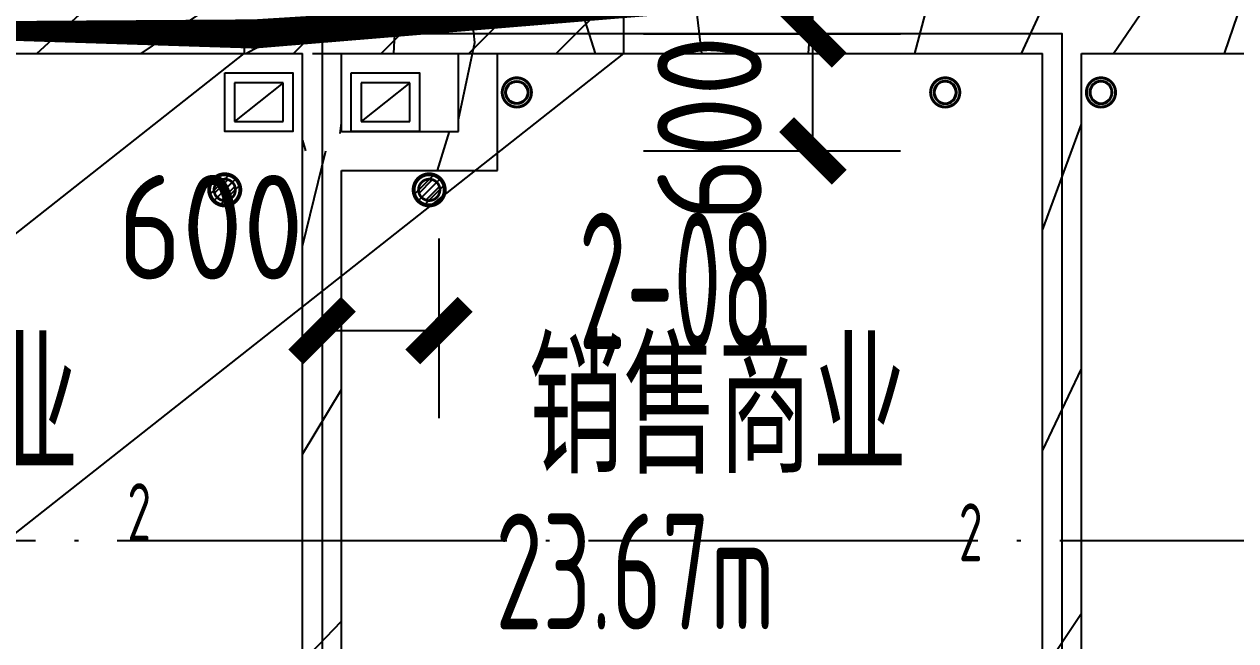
# Model space of a CAD drawing. Header units: inches. Extents: x 0 to 1813292486, y 0 to 3473589894.
# Drawn here: x 600464106 to 600470328, y 3473220004 to 3473223168 of the extents above; entities that cross this region are included whole.
import ezdxf
from ezdxf.enums import TextEntityAlignment as Align

# ---------------------------------------------------------------- set-up
doc = ezdxf.new("R2010")
doc.units = ezdxf.units.IN
doc.header["$LTSCALE"] = 1000
doc.header["$MEASUREMENT"] = 0
for name, pattern in [('AX-MALL-GIRD-200$0$DOTE', [2.4200000000000004, 2, -0.2, 0.02, -0.2]), ('AX-MALL-WALL-P02-QT$0$DASH', [0.35, 0.25, -0.1]), ('AX-MALL-WALL-P02-QT$0$DOTE', [2.4200000000000004, 2, -0.2, 0.02, -0.2]), ('PX-MALL-P02-LG$0$CONTINOUS', [0])]:
    doc.linetypes.add(name, pattern=pattern)
for name, color, linetype in [('A-Anno-Note', 241, 'Continuous'), ('AX-MALL-DIM-P02$0$A-Anno-Dims', 3, 'Continuous'), ('AX-MALL-DIM-P02$0$A-Detl-Thin', 131, 'Continuous'), ('AX-MALL-GIRD-200$0$A-Grid', 222, 'AX-MALL-GIRD-200$0$DOTE'), ('AX-MALL-P02-200$0$A-Anno-Note', 241, 'Continuous'), ('AX-MALL-WALL-P02$0$A-Anno-Note', 241, 'Continuous'), ('AX-MALL-WALL-P02-QT$0$_T_S__T_ELEV_A-STRS', 7, 'Continuous'), ('AX-MALL-WALL-P02-QT$0$A-Anno-Dims', 3, 'Continuous'), ('AX-MALL-WALL-P02-QT$0$A-Detl-Patt', 8, 'Continuous'), ('AX-MALL-WALL-P02-QT$0$A-Detl-Thin', 131, 'Continuous'), ('AX-MALL-WALL-P02-QT$0$A-Wall', 2, 'Continuous'), ('AX-MALL-WALL-P02-QT$0$A-Wall-Patt', 13, 'Continuous'), ('AX-MALL-WALL-P02-QT$0$A-Wind', 4, 'Continuous'), ('AX-MALL-WORD-P02$0$A-Anno-Note', 241, 'Continuous'), ('AX-MALL-WORD-P02$0$A-Spac-Iden', 231, 'Continuous'), ('AX-MALL-ZTKD-P02$0$A-Anno-Note', 241, 'Continuous'), ('MX-MALL-P02-LG$0$M-VT-DUCT-FLG', 40, 'Continuous'), ('MX-MALL-P02-LG$0$M-VT-DUCT-KED', 170, 'Continuous'), ('MX-MALL-P02-LG$0$M-VT-DUCT-SAD', 90, 'Continuous'), ('PX-MALL-P02-LG$0$P-Drain-Fldr', 4, 'Continuous'), ('PX-MALL-P02-LG$0$P-Drain-Fldr-ARCH', 161, 'Continuous'), ('PX-MALL-P02-LG$0$P-Drain-Fldr-W100', 4, 'Continuous'), ('PX-MALL-P02-LG$0$P-Drain-Fldr-W50', 4, 'Continuous'), ('PX-MALL-P02-LG$0$P-Pipe-Risr', 7, 'Continuous'), ('PX-MALL-P02-LG$0$P-Pipe-Risr-Arch', 6, 'Continuous'), ('PX-MALL-P02-LG$0$P-Pipe-Risr-W100', 6, 'Continuous'), ('PX-MALL-P02-LG$0$P-Pipe-Risr-W50', 6, 'Continuous'), ('PX-MALL-P02-LG$0$P-Sewr-Pipe', 123, 'PX-MALL-P02-LG$0$CONTINOUS')]:
    doc.layers.add(name, color=color, linetype=linetype)
doc.layers.add('MX-MALL-P02-LG$0$M-AUX-TO-ARCH', color=1, linetype='Continuous', plot=False)
doc.styles.add('AX-MALL-DIM-P02$0$_TCH_DIM_T3', font='gbenor.shx')
doc.styles.add('AX-MALL-WORD-P02$0$_TCH_SPACE', font='gbenor.shx', dxfattribs={"bigfont": 'gbcbig.shx'})
doc.styles.add('AX-MALL-WORD-P02$0$STANDARD', font='gbenor.shx', dxfattribs={"bigfont": 'gbcbig.shx'})
doc.styles.add('PX-MALL-P02-LG$0$jzfz', font='gbenor.shx', dxfattribs={"bigfont": 'gbcbig.shx'})
doc.dimstyles.new('AX-MALL-DIM-P02$0$_TCH_ARCH&&180', dxfattribs={"dimtxt": 535.5, "dimasz": 270, "dimexe": 450, "dimexo": 450, "dimgap": 137.25, "dimtad": 1, "dimdec": 0, "dimzin": 0, "dimdsep": 46, "dimtxsty": 'AX-MALL-DIM-P02$0$_TCH_DIM_T3', "dimblk": 'AX-MALL-DIM-P02$0$_ArchTick', "dimcen": 0.09, "dimclrt": 7, "dimazin": 2, "dimtfac": 1, "dimtdec": 0, "dimtix": 1, "dimtmove": 2, "dimatfit": 3, "dimfxl": 500, "dimtolj": 1, "dimtzin": 0, "dimarcsym": 0})
pattern_1 = [(45, (0, 359.0227), (-353.55353201463, 353.55353201463), [])]

# ---------------------------------------------------------------- blocks, each defined once
blk = doc.blocks.new('AX-MALL-WORD-P02')
at = {"layer": 'AX-MALL-WORD-P02$0$A-Spac-Iden'}
blk.add_lwpolyline([(600277928.3231541, 3473116729.902753, 0.001813914426218844), (600281156.0544207, 3473114508.913897), (600283496.7202624, 3473120792.08564), (600279935.785306, 3473122118.638401)], format="xyb", close=True, dxfattribs=at)
at = {"layer": 'AX-MALL-WORD-P02$0$A-Anno-Note', "style": 'AX-MALL-WORD-P02$0$STANDARD'}
for p in [(600276154.1009645, 3473121120.19878), (600280141.5659127, 3473119634.751082)]:
    blk.add_text('销售商业', height=675.177304964539, rotation=339.5681613092015, dxfattribs=at).set_placement(p)
at = {"layer": 'AX-MALL-WORD-P02$0$A-Anno-Note', "style": 'AX-MALL-WORD-P02$0$STANDARD', "width": 0.6}
blk.add_text('2-08', height=700, rotation=339.5681613092015, dxfattribs=at).set_placement((600280605.6957402, 3473120142.914096))
at = {"layer": 'AX-MALL-WORD-P02$0$A-Spac-Iden', "style": 'AX-MALL-WORD-P02$0$_TCH_SPACE', "width": 0.7}
for s, height, p in [('2', 297.5, (600278090.2317669, 3473120028.348022)), ('23.67m', 595, (600279703.15587, 3473118943.561079)), ('2', 297.5, (600282055.6081504, 3473118440.700991))]:
    blk.add_text(s, height=height, rotation=339.5681613091017, dxfattribs=at).set_placement(p)
blk = doc.blocks.new('AX-MALL-GIRD-200')
at = {"layer": 'AX-MALL-GIRD-200$0$A-Grid'}
for p, q in [((600308063.3157052, 3473197622.839416), (600269333.7767559, 3473093659.112334)), ((600221348.6739725, 3473141169.504273), (600579244.6780716, 3473007842.740992))]:
    blk.add_line(p, q, dxfattribs=at)
blk = doc.blocks.new('AX-MALL-WALL-P02-QT$0$tj')
at = {"layer": 'AX-MALL-WALL-P02-QT$0$A-Detl-Patt'}
h = blk.add_hatch(dxfattribs=at)
h.set_pattern_fill('STEEL', color=256, scale=100.0000000000001, angle=50.43183869082386)
h.set_pattern_definition([(75.00000000004839, (-14278.19445574284, 156289.8254051208), (-153.3407249234246, 41.08752340989569), []), (75.00000000004839, (-14317.88195610046, 156358.5661673546), (-153.3407249234246, 41.08752340989569), [])])
edge = h.paths.add_edge_path()
edge.add_line((88101.273016572, 47666.64152574539), (87883.93542659283, 47459.84604215622))
edge.add_line((87883.93542659283, 47459.84604215622), (91571.54751467705, 43584.64122533798))
edge.add_arc((262949.389629302, 558937.705083496), 543101.4133620498, 251.6057364187558, 260.0288666978238)
edge.add_arc((172180.8466627672, -2862.146247219684), 27099.9982179492, 64.7128659603706, 96.9316049602786, ccw=False)
edge.add_arc((262948.9730309481, 558936.3205539446), 543099.9677998082, 261.6155114784545, 271.7251478115656)
edge.add_line((279298.9759148359, 16082.51663446426), (279298.9759315252, 16382.65274763107))
edge.add_arc((262948.9742454757, 558936.3204835369), 542799.9676941936, 261.62020364125146, 271.7261014454634, ccw=False)
edge.add_arc((172180.8456921196, -2862.14609140989), 27400.00151046549, 64.80631838577902, 96.83815911678944)
edge.add_arc((262949.394896181, 558937.7037490648), 542801.4137571028, 251.6136389015772, 260.02417327084333, ccw=False)
edge.add_line((91737.26096642017, 43845.69257831573), (88101.273016572, 47666.64152574539))
blk.add_lwpolyline([(88103.03003954887, 47737.33037519455), (87813.24658572674, 47461.60306501389), (91543.92713344097, 43541.13421487808, 0.03677856867194786), (168908.9495433569, 23989.2463850975, -0.1416543586965341), (183742.0972260237, 21592.70785188675, 0.04416604653312874), (279348.9759123325, 16034.00206041336), (279348.9759345055, 16434.18465709686, -0.04414427716130016), (183859.0483468771, 21979.79425859451, 0.1405450684183163), (168919.8474783897, 24393.46752309799, -0.03670519880877311), (91764.87840116024, 43889.20268630981), (88103.03007543087, 47737.33033752441)], format="xyb", dxfattribs=at)
blk.add_lwpolyline([(88101.273016572, 47666.64152574539), (87883.93542659283, 47459.84604215622), (91571.54751467705, 43584.64122533798, 0.0367693963449814), (168910.2986617088, 24039.77597379684, -0.1415142461245126), (183756.7420067787, 21641.08926153183, 0.04414024362697595), (279298.9759148359, 16082.51663446426), (279298.9759315252, 16382.65274763107, -0.04412389944666065), (183844.4648458958, 21931.40288829803, 0.1406825130026793), (168918.4574091434, 24342.94360637665, -0.03671436212623864), (91737.26096642017, 43845.69257831573)], format="xyb", close=True, dxfattribs=at)
blk = doc.blocks.new('MX-MALL-P02-LG$0$YHJJ-P02')
at = {"layer": 'MX-MALL-P02-LG$0$M-AUX-TO-ARCH'}
for points in [[(-128509.1231859922, -53200.0000128746), (-128159.1231856346, -53200.00001478195), (-128159.1231870651, -53500.00001478195), (-128509.1231861115, -53500.00001430511)], [(-127859.1231877804, -53200.00271654129), (-127509.1231877804, -53200.00271844864), (-127509.1231893301, -53500.00271511078), (-127859.123187542, -53500.0027179718)]]:
    blk.add_lwpolyline(points, close=True, dxfattribs=at)
at = {"layer": 'MX-MALL-P02-LG$0$M-VT-DUCT-FLG'}
for p, q in [((-128209.1231863499, -53250.0000166893), (-128459.1231863499, -53450.0000166893)), ((-127559.123188138, -53250.00271558762), (-127809.123188138, -53450.00271558762))]:
    blk.add_line(p, q, dxfattribs=at)
at = {"layer": 'MX-MALL-P02-LG$0$M-VT-DUCT-KED'}
for p, q in [((-128209.1231863499, -53250.0000166893), (-128459.1231863499, -53250.0000166893)), ((-128459.1231863499, -53250.0000166893), (-128459.1231863499, -53450.0000166893)), ((-128209.1231863499, -53450.0000166893), (-128209.1231863499, -53250.0000166893)), ((-127559.123188138, -53250.00271558762), (-127809.123188138, -53250.00271558762)), ((-127809.123188138, -53250.00271558762), (-127809.123188138, -53450.00271558762)), ((-127559.123188138, -53450.00271558762), (-127559.123188138, -53250.00271558762)), ((-128459.1231863499, -53450.0000166893), (-128209.1231863499, -53450.0000166893)), ((-127809.123188138, -53450.00271558762), (-127559.123188138, -53450.00271558762))]:
    blk.add_line(p, q, dxfattribs=at)
blk = doc.blocks.new('MX-MALL-P02-LG')
at = {"layer": 'MX-MALL-P02-LG$0$M-VT-DUCT-SAD', "rotation": 339.5681613187875}
blk.add_blockref('MX-MALL-P02-LG$0$YHJJ-P02', (600418393.5374048, 3473127097.242905), dxfattribs=at)
blk = doc.blocks.new('AX-MALL-WALL-P02-QT')
at = {"layer": 'AX-MALL-WALL-P02-QT$0$A-Detl-Patt', "linetype": 'AX-MALL-WALL-P02-QT$0$DASH'}
h = blk.add_hatch(dxfattribs=at)
h.set_pattern_fill('ANSI31', color=5, scale=199.9999999999999, angle=-3.81666561775622e-14)
h.set_pattern_definition([(24.56816130921802, (600185298.4270635, 3473279938.045598), (-132.0087131905358, 288.7558651210028), [])])
h.paths.add_polyline_path([(600279526.0407463, 3473122164.566726), (600281353.3626505, 3473121483.835698), (600282994.0989591, 3473125888.149986), (600281166.7770549, 3473126568.881015)])
at = {"layer": 'AX-MALL-WALL-P02-QT$0$A-Wall-Patt'}
h = blk.add_hatch(dxfattribs=at)
h.set_pattern_fill('普通砖', color=256, scale=200, style=0)
h.set_pattern_definition(pattern_1)
h.paths.add_polyline_path([(600277792.1189975, 3473122952.788186), (600277745.5732869, 3473122827.843099), (600279807.1672071, 3473122059.83887), (600279924.1488773, 3473122087.40213), (600279970.6945882, 3473122212.347216), (600277909.1006672, 3473122980.351446)])
h = blk.add_hatch(dxfattribs=at)
h.set_pattern_fill('普通砖', color=256, scale=200, style=0)
h.set_pattern_definition(pattern_1)
h.paths.add_polyline_path([(600279924.1488773, 3473122087.40213), (600279994.5848366, 3473121990.020304), (600280556.8377247, 3473121780.564605), (600280673.8193947, 3473121808.127865), (600280720.3651056, 3473121933.072951), (600279970.6945882, 3473122212.347216)])
h = blk.add_hatch(dxfattribs=at)
h.set_pattern_fill('普通砖', color=256, scale=200, style=0)
h.set_pattern_definition(pattern_1)
h.paths.add_polyline_path([(600279757.5658776, 3473121544.749086), (600279854.9477038, 3473121615.185045), (600279994.5848366, 3473121990.020304), (600279924.1488773, 3473122087.40213), (600279807.1672071, 3473122059.83887), (600279632.6207911, 3473121591.294796)])
h = blk.add_hatch(dxfattribs=at)
h.set_pattern_fill('普通砖', color=256, scale=200, style=0)
h.set_pattern_definition(pattern_1)
h.paths.add_polyline_path([(600280673.8193947, 3473121808.127865), (600280744.255354, 3473121710.746038), (600283368.1021649, 3473120733.286109), (600283485.0838348, 3473120760.849369), (600283531.6295456, 3473120885.794456), (600280720.3651056, 3473121933.072951)])
h = blk.add_hatch(dxfattribs=at)
h.set_pattern_fill('普通砖', color=256, scale=200, style=0)
h.set_pattern_definition(pattern_1)
h.paths.add_polyline_path([(600280417.2005919, 3473121405.729346), (600280534.7996551, 3473121148.49315), (600280744.255354, 3473121710.746038), (600280673.8193947, 3473121808.127865), (600280556.8377247, 3473121780.564605)])
h = blk.add_hatch(dxfattribs=at)
h.set_pattern_fill('普通砖', color=256, scale=200, style=0)
h.set_pattern_definition(pattern_1)
h.paths.add_polyline_path([(600277969.3745538, 3473116863.700861), (600278085.1830915, 3473116864.513332), (600279785.1291375, 3473121427.767416), (600279757.5658774, 3473121544.749086), (600279632.6207912, 3473121591.294796), (600277915.5790429, 3473116982.149825)])
h = blk.add_hatch(dxfattribs=at)
h.set_pattern_fill('普通砖', color=256, scale=200, style=0)
h.set_pattern_definition(pattern_1)
h.paths.add_polyline_path([(600279757.5658774, 3473121544.749086), (600279785.1291375, 3473121427.767416), (600280534.7996551, 3473121148.49315), (600280417.2005919, 3473121405.729346), (600279854.9477038, 3473121615.185045)])
h = blk.add_hatch(dxfattribs=at)
h.set_pattern_fill('普通砖', color=256, scale=200, style=0)
h.set_pattern_definition(pattern_1)
h.paths.add_polyline_path([(600283485.0838348, 3473120760.849369), (600283555.5197941, 3473120663.467543), (600286015.3761792, 3473119747.09886), (600286132.3578494, 3473119774.662119), (600286178.9035602, 3473119899.607206), (600283531.6295456, 3473120885.794456)])
h = blk.add_hatch(dxfattribs=at)
h.set_pattern_fill('普通砖', color=256, scale=200, style=0)
h.set_pattern_definition(pattern_1)
h.paths.add_polyline_path([(600281197.1957127, 3473114642.281248), (600281313.0524788, 3473114643.895241), (600283555.5197941, 3473120663.467543), (600283485.0838348, 3473120760.84937), (600283368.1021649, 3473120733.286109), (600281142.9096503, 3473114760.085458)])
at = {"layer": 'AX-MALL-WALL-P02-QT$0$_T_S__T_ELEV_A-STRS', "linetype": 'AX-MALL-WALL-P02-QT$0$DOTE', "const_width": 150}
blk.add_lwpolyline([(600234247.8536268, 3473153011.494684), (600262405.5662599, 3473142521.920496), (600259473.1864733, 3473134650.380063), (600277652.6965212, 3473127877.979127), (600276745.0551592, 3473125441.549947), (600276745.055159, 3473125441.549947), (600276046.8694955, 3473123567.373652), (600279607.804453, 3473122240.820894), (600279607.8044529, 3473122240.820893), (600286917.0919989, 3473119517.896807), (600286114.1784856, 3473117362.594068), (600305090.2134603, 3473110293.464231), (600303222.5668081, 3473105280.042639), (600316013.8200127, 3473100514.925489), (600314879.2683095, 3473097469.389009), (600322235.4102613, 3473094729.010282), (600324225.2394023, 3473100070.412719), (600344138.3625215, 3473092652.190045), (600342323.0797966, 3473087779.331682), (600442122.9674294, 3473050600.945104)], dxfattribs=at)
at = {"layer": 'AX-MALL-WALL-P02-QT$0$A-Anno-Dims'}
for p, q in [((600259882.654577, 3473115856.598059), (600279526.040767, 3473122164.566718)), ((600261709.9764813, 3473115175.86703), (600281353.3626713, 3473121483.835689))]:
    blk.add_line(p, q, dxfattribs=at)
at = {"layer": 'AX-MALL-WALL-P02-QT$0$A-Detl-Patt', "color": 5, "linetype": 'AX-MALL-WALL-P02-QT$0$DASH'}
blk.add_lwpolyline([(600279526.0407463, 3473122164.566726), (600281353.3626505, 3473121483.835698), (600282994.0989591, 3473125888.149986), (600281166.7770549, 3473126568.881015)], close=True, dxfattribs=at)
at = {"layer": 'AX-MALL-WALL-P02-QT$0$A-Wall'}
for p, q in [((600277745.5732869, 3473122827.843099), (600279807.1672071, 3473122059.83887)), ((600279632.6207911, 3473121591.294796), (600279807.1672071, 3473122059.83887)), ((600279854.9477038, 3473121615.185045), (600279994.5848366, 3473121990.020304)), ((600279994.5848366, 3473121990.020304), (600280556.8377247, 3473121780.564605)), ((600280417.2005919, 3473121405.729346), (600280556.8377247, 3473121780.564605)), ((600280534.7996551, 3473121148.49315), (600280744.255354, 3473121710.746038)), ((600280744.255354, 3473121710.746038), (600283368.1021649, 3473120733.286109)), ((600277915.5790429, 3473116982.149825), (600279632.6207912, 3473121591.294796)), ((600279854.9477038, 3473121615.185045), (600280417.2005919, 3473121405.729346)), ((600278085.1830915, 3473116864.513332), (600279785.1291375, 3473121427.767416)), ((600279785.1291375, 3473121427.767416), (600280534.7996551, 3473121148.49315)), ((600281142.9096503, 3473114760.085458), (600283368.1021649, 3473120733.286109)), ((600281313.0524788, 3473114643.895241), (600283555.5197941, 3473120663.467543)), ((600283555.5197941, 3473120663.467543), (600286015.3761792, 3473119747.09886))]:
    blk.add_line(p, q, dxfattribs=at)
at = {"layer": 'AX-MALL-WALL-P02-QT$0$A-Detl-Thin'}
blk.add_blockref('MX-MALL-P02-LG', (0, 0), dxfattribs=at)
at = {"layer": 'AX-MALL-WALL-P02-QT$0$A-Detl-Thin', "rotation": 339.5681613091762}
blk.add_blockref('AX-MALL-WALL-P02-QT$0$tj', (600144118.6961328, 3473128496.287411), dxfattribs=at)
at = {"layer": 'AX-MALL-WALL-P02-QT$0$A-Wind'}
blk.add_blockref('AX-MALL-GIRD-200', (0, 0), dxfattribs=at)
blk = doc.blocks.new('AX-MALL-WALL-P02')
at = {"layer": 'AX-MALL-WALL-P02$0$A-Anno-Note'}
blk.add_blockref('AX-MALL-WORD-P02', (0, 0), dxfattribs=at)
blk.add_blockref('AX-MALL-WALL-P02-QT', (0, 0), dxfattribs=at)
blk = doc.blocks.new('PX-MALL-P02-LG$0$A$C5A9C1854')
at = {"layer": 'PX-MALL-P02-LG$0$P-Drain-Fldr-W50', "ltscale": 0.7}
for p, q in [((16.81565596797736, -52.36634142627008), (-52.36634142621187, 16.81565596791916)), ((38.89087296527578, -38.89087296521757), (-38.89087296527578, 38.89087296521757)), ((52.36634142632829, -16.81565596791916), (-16.81565596786095, 52.36634142627008))]:
    blk.add_line(p, q, dxfattribs=at)
at = {"layer": 'PX-MALL-P02-LG$0$P-Drain-Fldr-W50', "ltscale": 0.7, "const_width": 13.75}
blk.add_lwpolyline([(-54.99999999994179, 0, 1), (55.00000000005821, 0, 1)], format="xyb", close=True, dxfattribs=at)
blk = doc.blocks.new('PX-MALL-P02-LG$0$A$C7D2520B3')
at = {"layer": 'PX-MALL-P02-LG$0$P-Drain-Fldr', "ltscale": 0.7}
for p, q in [((78.54951213949244, -25.22348395187873), (-25.22348395179142, 78.54951213940512)), ((25.22348395196605, -78.54951213940512), (-78.54951213931781, 25.22348395187873)), ((58.33630944791366, -58.33630944788456), (-58.33630944791366, 58.33630944788456))]:
    blk.add_line(p, q, dxfattribs=at)
at = {"layer": 'PX-MALL-P02-LG$0$P-Drain-Fldr', "ltscale": 0.7, "const_width": 20}
blk.add_lwpolyline([(5.820766091346741e-11, -80, 1), (5.820766091346741e-11, 80, 1)], format="xyb", close=True, dxfattribs=at)
blk = doc.blocks.new('PX-MALL-P02-LG$0$A$C2257314B')
at = {"layer": 'PX-MALL-P02-LG$0$P-Drain-Fldr-ARCH', "ltscale": 0.7}
for p, q in [((16.81565596797736, -52.36634142627008), (-52.36634142621187, 16.81565596791916)), ((38.89087296527578, -38.89087296521757), (-38.89087296527578, 38.89087296521757)), ((52.36634142632829, -16.81565596791916), (-16.81565596786095, 52.36634142627008))]:
    blk.add_line(p, q, dxfattribs=at)
for start, end in [(0, 180), (180, 0)]:
    blk.add_arc((5.820766091346741e-11, -1.77635683940025e-15), 55, start, end, dxfattribs=at)
blk = doc.blocks.new('PX-MALL-P02-LG$0$P-Drain-Fldr')
blk.add_blockref('PX-MALL-P02-LG$0$A$C2257314B', (0, 0))
at = {"layer": 'PX-MALL-P02-LG$0$P-Drain-Fldr-W100'}
blk.add_blockref('PX-MALL-P02-LG$0$A$C7D2520B3', (0, 0), dxfattribs=at)
at = {"layer": 'PX-MALL-P02-LG$0$P-Drain-Fldr-W50'}
blk.add_blockref('PX-MALL-P02-LG$0$A$C5A9C1854', (0, 0), dxfattribs=at)
blk = doc.blocks.new('PX-MALL-P02-LG$0$P-Risr')
at = {"layer": 'PX-MALL-P02-LG$0$P-Pipe-Risr-W50'}
h = blk.add_hatch(color=0, dxfattribs=at)
edge = h.paths.add_edge_path()
edge.add_ellipse((0, 0), major_axis=(47.05795628796547, 47.05795628796547), ratio=0.9999999999999695, start_angle=225.0000000000009, end_angle=405.0000000000009, ccw=False)
edge.add_ellipse((0, 0), major_axis=(47.05795628796764, 47.05795628796764), ratio=0.9999999999998785, start_angle=133.9675974886221, end_angle=225.0000000000035, ccw=False)
edge.add_line((-66.53919663240958, 1.199087783927098), (-54.4367953546693, 1.199087783927098))
edge.add_ellipse((0, 0), major_axis=(-38.50196423560672, 38.50196423560672), ratio=0.9999999999999859, start_angle=43.73814098242129, end_angle=134.9999999999996)
edge.add_ellipse((0, 0), major_axis=(38.50196423561096, 38.50196423561096), ratio=0.9999999999998216, start_angle=225.0000000000051, end_angle=405.0000000000051)
edge.add_ellipse((0, 0), major_axis=(38.50196423560679, 38.50196423560679), ratio=0.9999999999999831, start_angle=45.00000000000048, end_angle=133.7381409824204)
edge.add_line((-54.43679535467527, 1.199087783927098), (-66.53919663241555, 1.199087783927098))
edge.add_ellipse((0, 0), major_axis=(-47.05795628796762, 47.05795628796762), ratio=0.9999999999998742, start_angle=-45.00000000000358, end_angle=43.967597488629224, ccw=False)
at = {"layer": 'PX-MALL-P02-LG$0$P-Pipe-Risr-Arch', "ltscale": 0.7}
blk.add_circle((0, 0), 59.29000000000001, dxfattribs=at)
at = {"layer": 'PX-MALL-P02-LG$0$P-Pipe-Risr-W100', "color": 0, "const_width": 15}
blk.add_lwpolyline([(-75, 0, 1), (75, 0, 1)], format="xyb", close=True, dxfattribs=at)
at = {"layer": 'PX-MALL-P02-LG$0$P-Pipe-Risr-W50'}
blk.add_circle((0, 0), 54.45000000000001, dxfattribs=at)
at = {"layer": 'PX-MALL-P02-LG$0$P-Pipe-Risr', "style": 'PX-MALL-P02-LG$0$jzfz', "width": 0.6, "flags": 1}
for tag, p in [('SYS-MARK', (0.3310501334344735, -45.65933377496549)), ('RANGE', (0.3337570973526454, -45.67887874227017))]:
    blk.add_attdef(tag, text='', height=0.015625, dxfattribs=at).set_placement(p, align=Align.MIDDLE)
blk = doc.blocks.new('PX-MALL-P02-LG')
at = {"layer": 'PX-MALL-P02-LG$0$P-Drain-Fldr', "xscale": -1, "rotation": 339.5681612971889}
for p in [(600279187.9655066, 3473121543.514704), (600280171.9084079, 3473121176.96817)]:
    blk.add_blockref('PX-MALL-P02-LG$0$P-Drain-Fldr', p, dxfattribs=at)
at = {"layer": 'PX-MALL-P02-LG$0$P-Sewr-Pipe', "ltscale": 0.7, "rotation": 249.5681613599653}
blk.add_blockref('PX-MALL-P02-LG$0$P-Risr', (600280768.145906, 3473121488.419941), dxfattribs=at)
at = {"layer": 'PX-MALL-P02-LG$0$P-Sewr-Pipe', "ltscale": 0.7, "xscale": -1, "rotation": 69.56816129718885}
for p in [(600282829.7386312, 3473120720.409449), (600283579.407972, 3473120441.135073)]:
    blk.add_blockref('PX-MALL-P02-LG$0$P-Risr', p, dxfattribs=at)
blk = doc.blocks.new('AX-MALL-ZTKD-P02')
at = {"layer": 'AX-MALL-ZTKD-P02$0$A-Anno-Note'}
blk.add_blockref('AX-MALL-GIRD-200', (0, 0), dxfattribs=at)
blk = doc.blocks.new('AX-MALL-DIM-P02$0$_ArchTick')
at = {"color": 0, "linetype": 'ByBlock', "const_width": 0.4}
blk.add_lwpolyline([(-0.5, -0.5), (0.5, 0.5)], dxfattribs=at)
blk = doc.blocks.new('*D527')
at = {"layer": 'AX-MALL-DIM-P02$0$A-Anno-Dims', "color": 0, "lineweight": -2, "transparency": 16777216}
for p, q in [((600282023.0746377, 3473122995.121861), (600283260.6539253, 3473122534.087263)), ((600282297.8703679, 3473121238.692403), (600282838.9642593, 3473122691.179037)), ((600281481.9807462, 3473121542.635228), (600282719.5600339, 3473121081.600629))]:
    blk.add_line(p, q, dxfattribs=at)
at = {"layer": 'AX-MALL-DIM-P02$0$A-Anno-Dims', "color": 0, "lineweight": -2, "transparency": 16777216, "xscale": 270, "yscale": 270, "zscale": 270}
for p, rotation in [((600282838.9642593, 3473122691.179037), 69.56816130733813), ((600282297.8703679, 3473121238.692403), 249.5681613073382)]:
    blk.add_blockref('AX-MALL-DIM-P02$0$_ArchTick', p, dxfattribs=dict(at, rotation=rotation))
at = {"layer": 'AX-MALL-DIM-P02$0$A-Anno-Dims', "color": 7, "transparency": 16777216, "insert": (600282188.896614, 3473122106.318316), "char_height": 535.5, "attachment_point": 5, "rotation": 69.56816130733813, "style": 'AX-MALL-DIM-P02$0$_TCH_DIM_T3'}
blk.add_mtext('\\A1;1550', dxfattribs=at)
blk = doc.blocks.new('*D528')
at = {"layer": 'AX-MALL-DIM-P02$0$A-Anno-Dims', "color": 0, "lineweight": -2, "transparency": 16777216}
for p, q in [((600281481.9807462, 3473121542.635227), (600282719.5600338, 3473121081.600628)), ((600282088.4146687, 3473120676.439514), (600282297.8703676, 3473121238.692402)), ((600281272.5250472, 3473120980.382339), (600282510.1043348, 3473120519.34774))]:
    blk.add_line(p, q, dxfattribs=at)
at = {"layer": 'AX-MALL-DIM-P02$0$A-Anno-Dims', "color": 0, "lineweight": -2, "transparency": 16777216, "xscale": 270, "yscale": 270, "zscale": 270}
for p, rotation in [((600282297.8703676, 3473121238.692402), 69.56816130698456), ((600282088.4146687, 3473120676.439514), 249.5681613069846)]:
    blk.add_blockref('AX-MALL-DIM-P02$0$_ArchTick', p, dxfattribs=dict(at, rotation=rotation))
at = {"layer": 'AX-MALL-DIM-P02$0$A-Anno-Dims', "color": 7, "transparency": 16777216, "insert": (600281631.1057453, 3473120969.946626), "char_height": 535.5, "attachment_point": 5, "rotation": 69.56816130698458, "style": 'AX-MALL-DIM-P02$0$_TCH_DIM_T3'}
blk.add_mtext('\\A1;600', dxfattribs=at)
blk = doc.blocks.new('*D581')
at = {"layer": 'AX-MALL-DIM-P02$0$A-Anno-Dims', "color": 0, "lineweight": -2, "transparency": 16777216}
for p, q in [((600285627.5832398, 3473119998.276657), (600285064.2096746, 3473120208.149841)), ((600285276.443641, 3473119488.805178), (600285485.8993406, 3473120051.058067)), ((600285418.1275402, 3473119436.023767), (600284854.7539749, 3473119645.896952))]:
    blk.add_line(p, q, dxfattribs=at)
at = {"layer": 'AX-MALL-DIM-P02$0$A-Anno-Dims', "color": 0, "lineweight": -2, "transparency": 16777216, "xscale": 270, "yscale": 270, "zscale": 270}
for p, rotation in [((600285485.8993406, 3473120051.058067), 69.56816130133456), ((600285276.443641, 3473119488.805178), 249.5681613013345)]:
    blk.add_blockref('AX-MALL-DIM-P02$0$_ArchTick', p, dxfattribs=dict(at, rotation=rotation))
at = {"layer": 'AX-MALL-DIM-P02$0$A-Anno-Dims', "color": 7, "transparency": 16777216, "insert": (600284592.6118156, 3473120063.693241), "char_height": 535.5, "attachment_point": 5, "rotation": 69.56816130133456, "style": 'AX-MALL-DIM-P02$0$_TCH_DIM_T3'}
blk.add_mtext('\\A1;600', dxfattribs=at)
blk = doc.blocks.new('*D1478')
at = {"layer": 'AX-MALL-DIM-P02$0$A-Anno-Dims', "color": 0, "lineweight": -2, "transparency": 16777216}
for p, q in [((600279569.237832, 3473121134.695846), (600279247.2045494, 3473120270.245063)), ((600280131.4907192, 3473120925.240148), (600279809.4574364, 3473120060.789365)), ((600279404.2963239, 3473120691.93473), (600279966.5492109, 3473120482.479031))]:
    blk.add_line(p, q, dxfattribs=at)
at = {"layer": 'AX-MALL-DIM-P02$0$A-Anno-Dims', "color": 0, "lineweight": -2, "transparency": 16777216, "xscale": 270, "yscale": 270, "zscale": 270}
for p, rotation in [((600279404.2963239, 3473120691.93473), 159.5681612858604), ((600279966.5492109, 3473120482.479031), 339.5681612858605)]:
    blk.add_blockref('AX-MALL-DIM-P02$0$_ArchTick', p, dxfattribs=dict(at, rotation=rotation))
at = {"layer": 'AX-MALL-DIM-P02$0$A-Anno-Dims', "color": 7, "transparency": 16777216, "insert": (600279053.6970521, 3473121389.192181), "char_height": 535.5, "attachment_point": 5, "rotation": 339.56816128586047, "style": 'AX-MALL-DIM-P02$0$_TCH_DIM_T3'}
blk.add_mtext('\\A1;600', dxfattribs=at)
blk = doc.blocks.new('AX-MALL-DIM-P02')
at = {"layer": 'AX-MALL-DIM-P02$0$A-Detl-Thin'}
blk.add_blockref('AX-MALL-ZTKD-P02', (-2.384185791015625e-06, 9.5367431640625e-07), dxfattribs=at)
at = {"layer": 'AX-MALL-DIM-P02$0$A-Anno-Dims'}
dim = blk.add_aligned_dim(p1=(600281060.29108, 3473121699.727002), p2=(600281601.3849715, 3473123152.213635), distance=-1320.6647545639444, dimstyle='AX-MALL-DIM-P02$0$_TCH_ARCH&&180', dxfattribs=at)
dim.commit()
dim.dimension.update_dxf_attribs({"geometry": '*D527', "text_midpoint": (600282188.896614, 3473122106.318316)})
for base, p1, p2, angle, picture, middle in [((600279966.5492109, 3473120482.479031), (600279726.3296065, 3473121556.385513), (600280288.5824938, 3473121346.929814), 339.56816128586047, '*D1478', (600279053.6970521, 3473121389.192181)), ((600282297.8703676, 3473121238.692402), (600280850.835381, 3473121137.474113), (600281060.2910801, 3473121699.727002), 69.56816133877616, '*D528', (600281631.1057453, 3473120969.946626)), ((600285485.8993406, 3473120051.058067), (600285839.8172063, 3473119278.931994), (600286049.272906, 3473119841.184884), 69.56816131723036, '*D581', (600284592.6118156, 3473120063.693241))]:
    dim = blk.add_linear_dim(base=base, p1=p1, p2=p2, angle=angle, dimstyle='AX-MALL-DIM-P02$0$_TCH_ARCH&&180', dxfattribs=at)
    dim.commit()
    dim.dimension.update_dxf_attribs({"geometry": picture, "text_midpoint": middle, "dimtype": 129})
blk = doc.blocks.new('AX-MALL-P02-200')
at = {"layer": 'AX-MALL-P02-200$0$A-Anno-Note'}
blk.add_blockref('AX-MALL-WALL-P02', (0, 0), dxfattribs=at)
for name in ['AX-MALL-DIM-P02', 'PX-MALL-P02-LG']:
    blk.add_blockref(name, (0, 0), dxfattribs=at)

msp = doc.modelspace()

# ---------------------------------------------------------------- block references
at = {"layer": 'A-Anno-Note', "rotation": 20.43183869077545}
msp.add_blockref('AX-MALL-P02-200', (1250392458.527329, 9048125.682563305), dxfattribs=at)

doc.saveas('drawing.dxf')
